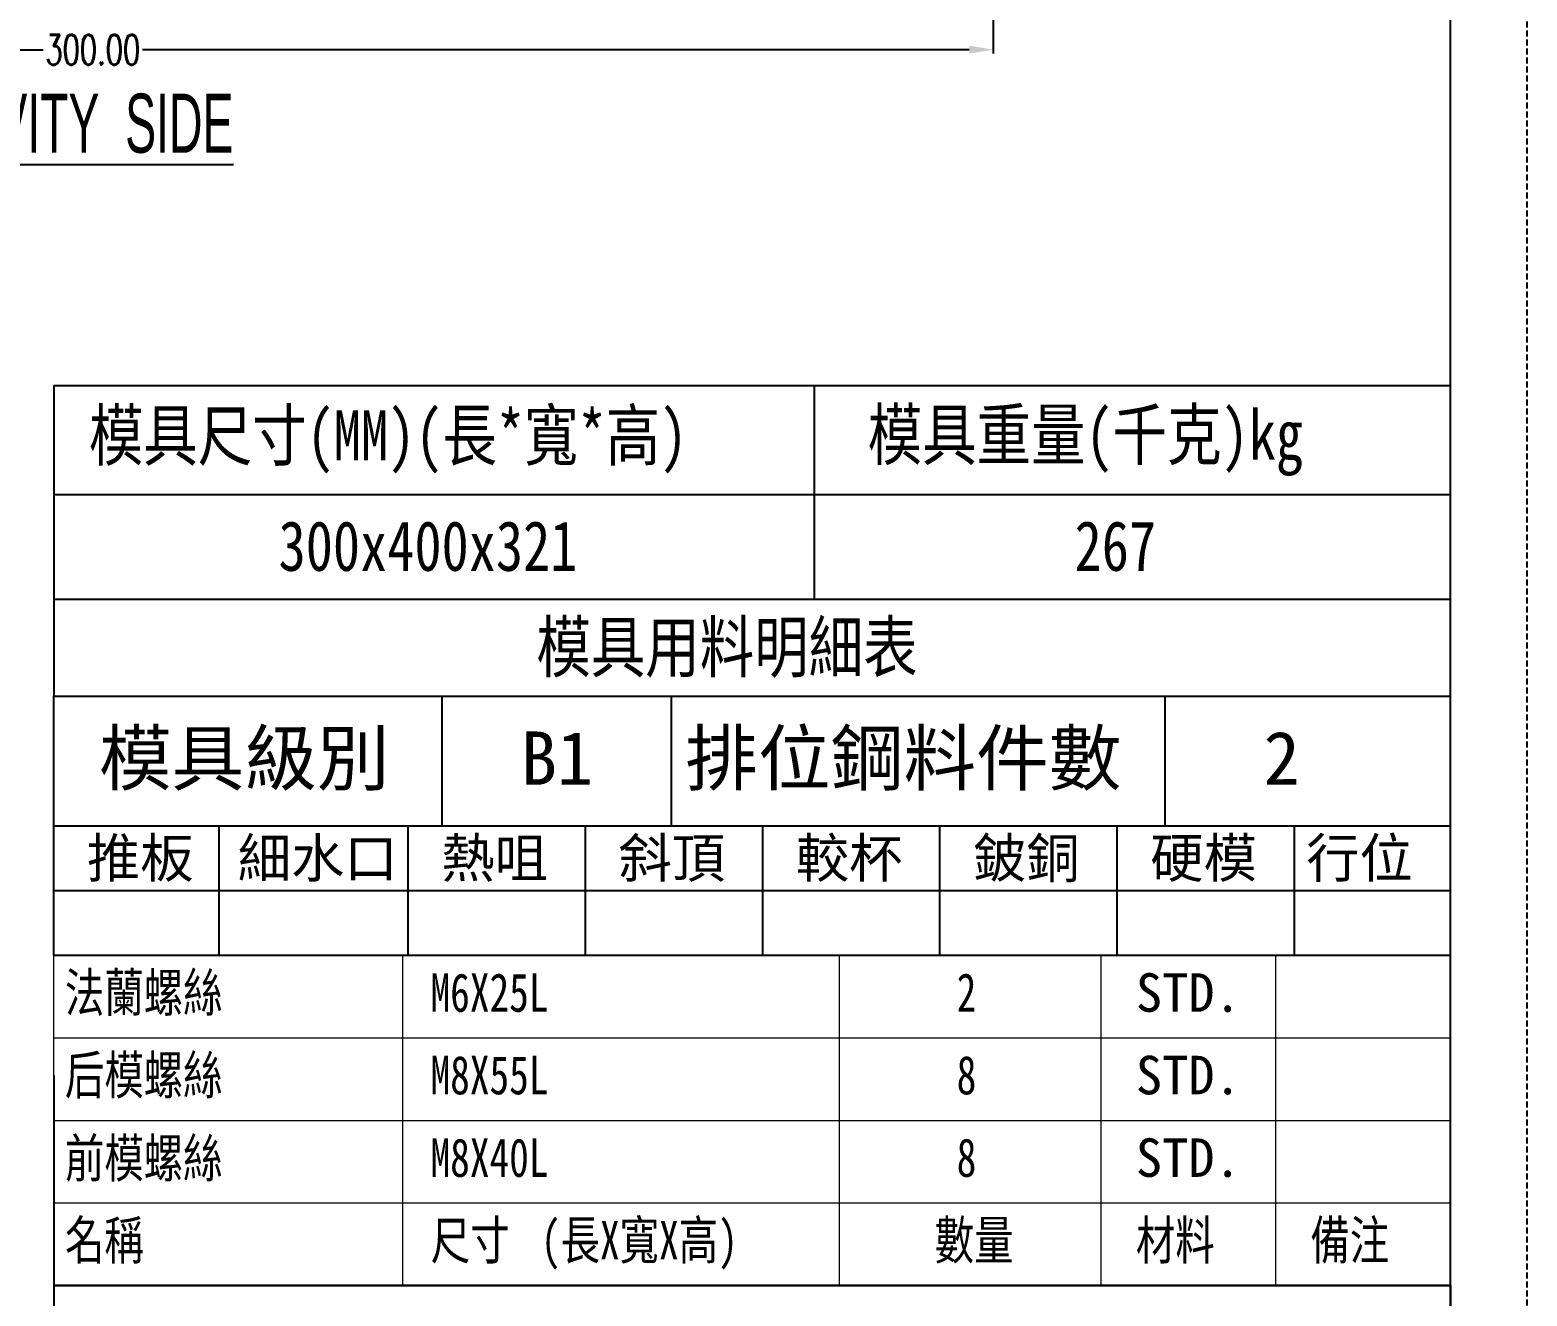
# Model space of a CAD drawing. Header units: inches. Extents: x 164842 to 166038, y -53074 to -52229.
# Drawn here: x 165788.4 to 166037.8, y -52904.9 to -52693.9 of the extents above; entities that cross this region are included whole.
import ezdxf

# ---------------------------------------------------------------- set-up
doc = ezdxf.new("R2010")
doc.units = ezdxf.units.IN
doc.header["$LTSCALE"] = 2
doc.header["$MEASUREMENT"] = 0
doc.header["$PDMODE"] = 3
doc.header["$PDSIZE"] = 0.3125
doc.linetypes.add('DASHED', pattern=[0.75, 0.5, -0.25])
doc.layers.get('0').update_dxf_attribs({"linetype": 'CONTINUOUS'})
doc.layers.get('Defpoints').update_dxf_attribs({"linetype": 'CONTINUOUS'})
doc.layers.add('A', color=7, linetype='CONTINUOUS')
doc.layers.add('dim', color=3, linetype='CONTINUOUS', lineweight=15)
doc.layers.add('MBOM-ASSIS-LAYER', color=71, linetype='CONTINUOUS', lineweight=9)
doc.styles.add('ROMANC', font='romanc', dxfattribs={"width": 0.6, "height": 1})
doc.styles.get("Standard").update_dxf_attribs({"font": 'txt.shx', "width": 0.67})
doc.styles.add('style1', font='mingliu.ttc', dxfattribs={"width": 0.75})
doc.styles.add('新字体', font='KAIU.TTF', dxfattribs={"width": 0.75})
doc.dimstyles.new('2.00', dxfattribs={"dimtxt": 5, "dimasz": 4, "dimexe": 0.666, "dimexo": 0.626, "dimgap": 1, "dimtad": 0, "dimzin": 0, "dimdsep": 46, "dimtxsty": 'Standard', "dimcen": 0.09, "dimclrd": 3, "dimclre": 3, "dimclrt": 7, "dimazin": 0, "dimtfac": 1, "dimtofl": 0, "dimtmove": 0, "dimatfit": 0, "dimfxl": 0, "dimtolj": 1, "dimtzin": 0, "dimarcsym": 0})

# ---------------------------------------------------------------- blocks, each defined once
blk = doc.blocks.new('*D36284')
at = {"layer": 'Defpoints', "color": 0}
for p in [(165648.86, -52669.94), (165948.86, -52669.94), (165948.86, -52697.17)]:
    blk.add_point(p, dxfattribs=at)
at = {"layer": 'dim', "color": 3, "linetype": 'ByBlock', "lineweight": -2}
for p, q in [((165648.86, -52670.57), (165648.86, -52697.83)), ((165948.86, -52670.57), (165948.86, -52697.83)), ((165652.86, -52697.17), (165790.6, -52697.17)), ((165944.86, -52697.17), (165807.12, -52697.17))]:
    blk.add_line(p, q, dxfattribs=at)
at = {"layer": 'dim', "color": 3, "linetype": 'ByBlock'}
for points in [[(165652.86, -52696.5), (165652.86, -52697.83), (165648.86, -52697.17)], [(165944.86, -52697.83), (165944.86, -52696.5), (165948.86, -52697.17)]]:
    blk.add_solid(points, dxfattribs=at)
at = {"layer": 'dim', "color": 7, "linetype": 'ByBlock', "insert": (165798.86, -52697.17), "char_height": 5, "attachment_point": 5}
blk.add_mtext('\\A1;300.00', dxfattribs=at)

msp = doc.modelspace()

# ---------------------------------------------------------------- linework, layer by layer
at = {"color": 0}
for p, q in [((165792.363, -52753.112), (166024.993, -52753.112)), ((165792.363, -52753.112), (165792.363, -52804.906)), ((165918.996, -52753.112), (165918.996, -52788.742)), ((165792.363, -52771.306), (166024.993, -52771.306))]:
    msp.add_line(p, q, dxfattribs=at)
for p, q in [((166024.993, -52804.906), (166024.993, -52753.112)), ((165792.363, -52788.742), (166024.993, -52788.742)), ((165792.363, -52804.906), (166024.993, -52804.906))]:
    msp.add_line(p, q)
at = {"layer": 'A', "linetype": 'DASHED'}
msp.add_line((166037.767, -53074.46), (166037.767, -52228.685), dxfattribs=at)
at = {"layer": 'A'}
for p, q in [((166024.995, -53061.688), (166024.995, -52241.457)), ((165792.363, -52804.906), (166024.993, -52804.906)), ((165792.363, -52848.09), (165792.363, -52804.906)), ((165857.03, -52826.498), (165857.03, -52804.906)), ((165895.278, -52826.498), (165895.278, -52804.906)), ((165977.505, -52826.498), (165977.505, -52804.906)), ((166024.996, -52848.09), (166024.993, -52804.906)), ((165792.363, -52826.498), (166024.993, -52826.498)), ((165792.363, -52826.498), (165986.221, -52826.498)), ((165819.92, -52848.09), (165819.92, -52826.498)), ((165851.404, -52848.09), (165851.404, -52826.498)), ((165880.924, -52848.09), (165880.924, -52826.498)), ((165910.444, -52848.09), (165910.444, -52826.498)), ((165939.965, -52848.09), (165939.965, -52826.498)), ((165969.485, -52848.09), (165969.485, -52826.498)), ((165999.005, -52848.09), (165999.005, -52826.498)), ((165792.363, -52837.294), (166024.993, -52837.294)), ((165792.363, -52848.09), (166024.997, -52848.09)), ((165792.361, -52868.097), (165792.361, -53061.688)), ((165792.361, -52903.11), (166024.995, -52903.11)), ((166024.996, -52903.11), (165792.361, -52903.11)), ((166024.995, -52903.11), (166024.995, -53061.688))]:
    msp.add_line(p, q, dxfattribs=at)
at = {"layer": 'MBOM-ASSIS-LAYER'}
for p, q in [((165792.361, -52903.11), (165792.362, -52848.09)), ((165792.362, -52848.09), (166024.996, -52848.09)), ((165792.362, -52848.09), (166024.996, -52848.09)), ((165850.52, -52903.11), (165850.52, -52848.09)), ((165923.218, -52903.11), (165923.219, -52848.09)), ((165966.837, -52903.11), (165966.837, -52848.09)), ((165995.916, -52903.11), (165995.917, -52848.09)), ((166024.996, -52903.11), (166024.997, -52848.09)), ((165792.362, -52861.845), (166024.996, -52861.845)), ((165792.36, -52875.6), (166024.995, -52875.6)), ((165792.361, -52889.355), (166024.995, -52889.355)), ((165792.361, -52903.11), (166024.995, -52903.11))]:
    msp.add_line(p, q, dxfattribs=at)

# ---------------------------------------------------------------- texts
at = {"color": 122, "insert": (165772.057, -52704.498), "char_height": 9.84367, "width": 79.31063, "attachment_point": 1, "style": 'ROMANC'}
msp.add_mtext('{\\f新細明體|b0|i0|c136|p54;\\LCAVITY  SIDE}', dxfattribs=at)
at = {"layer": 'A', "style": 'style1'}
for s, height, p in [('模具級別', 8.8768, (165799.864, -52819.667)), ('排位鋼料件數', 8.8768, (165897.565, -52819.667)), ('B1', 8.8768, (165870.148, -52819.667)), ('2', 8.877, (165993.875, -52819.667)), ('推板', 6.5097, (165797.875, -52835.125)), ('細水口', 6.5097, (165823.007, -52835.125)), ('熱咀', 6.5097, (165856.916, -52835.125)), ('斜頂', 6.5097, (165886.436, -52835.125)), ('較杯', 6.5097, (165915.956, -52835.125)), ('鈹銅', 6.5097, (165945.477, -52835.125)), ('硬模', 6.5097, (165974.997, -52835.125)), ('行位', 6.5097, (166000.985, -52835.125))]:
    msp.add_text(s, height=height, dxfattribs=at).set_placement(p)
at = {"layer": 'dim', "linetype": 'ByBlock', "style": 'style1', "width": 0.8}
for s, height, p in [('模具尺寸(MM)(長*寬*高)', 8.31449, (165798.193, -52765.596)), ('模具重量(千克)kg', 8.3145, (165927.922, -52765.482)), ('300x400x321', 8.31449, (165829.808, -52784.021)), ('267', 8.3145, (165962.4, -52784.021)), ('模具用料明細表', 8.3145, (165872.741, -52800.872))]:
    msp.add_text(s, height=height, dxfattribs=at).set_placement(p)
at = {"layer": 'MBOM-ASSIS-LAYER', "style": '新字体', "width": 0.75}
for s, p in [('法蘭螺絲', (165794.215, -52857.505)), ('M6X25L', (165855.116, -52857.505)), ('2', (165942.759, -52857.505)), ('后模螺絲', (165794.215, -52871.26)), ('M8X55L', (165855.116, -52871.26)), ('8', (165942.759, -52871.26)), ('前模螺絲', (165794.213, -52885.102)), ('M8X40L', (165855.116, -52885.015)), ('8', (165942.759, -52885.015)), ('名稱', (165794.214, -52898.77)), ('尺寸', (165855.152, -52898.77)), ('(長X寬X高)', (165873.504, -52898.77)), ('數量', (165939.101, -52898.77)), ('材料', (165972.608, -52898.77)), ('備注', (166001.687, -52898.77))]:
    msp.add_text(s, height=6.419, dxfattribs=at).set_placement(p)
at = {"layer": 'MBOM-ASSIS-LAYER', "style": 'style1'}
for p in [(165972.608, -52857.505), (165972.608, -52871.26), (165972.608, -52885.015)]:
    msp.add_text('STD.', height=6.419, dxfattribs=at).set_placement(p)

# ---------------------------------------------------------------- dimensions: what is measured, and where the dimension line sits
at = {"layer": 'dim', "linetype": 'ByBlock'}
dim = msp.add_linear_dim(base=(165948.862, -52697.166), p1=(165648.862, -52669.939), p2=(165948.862, -52669.939), angle=180, dimstyle='2.00', dxfattribs=at)
dim.commit()
dim.dimension.update_dxf_attribs({"geometry": '*D36284', "text_midpoint": (165798.862, -52697.166), "dimtype": 160})

doc.saveas('drawing.dxf')
